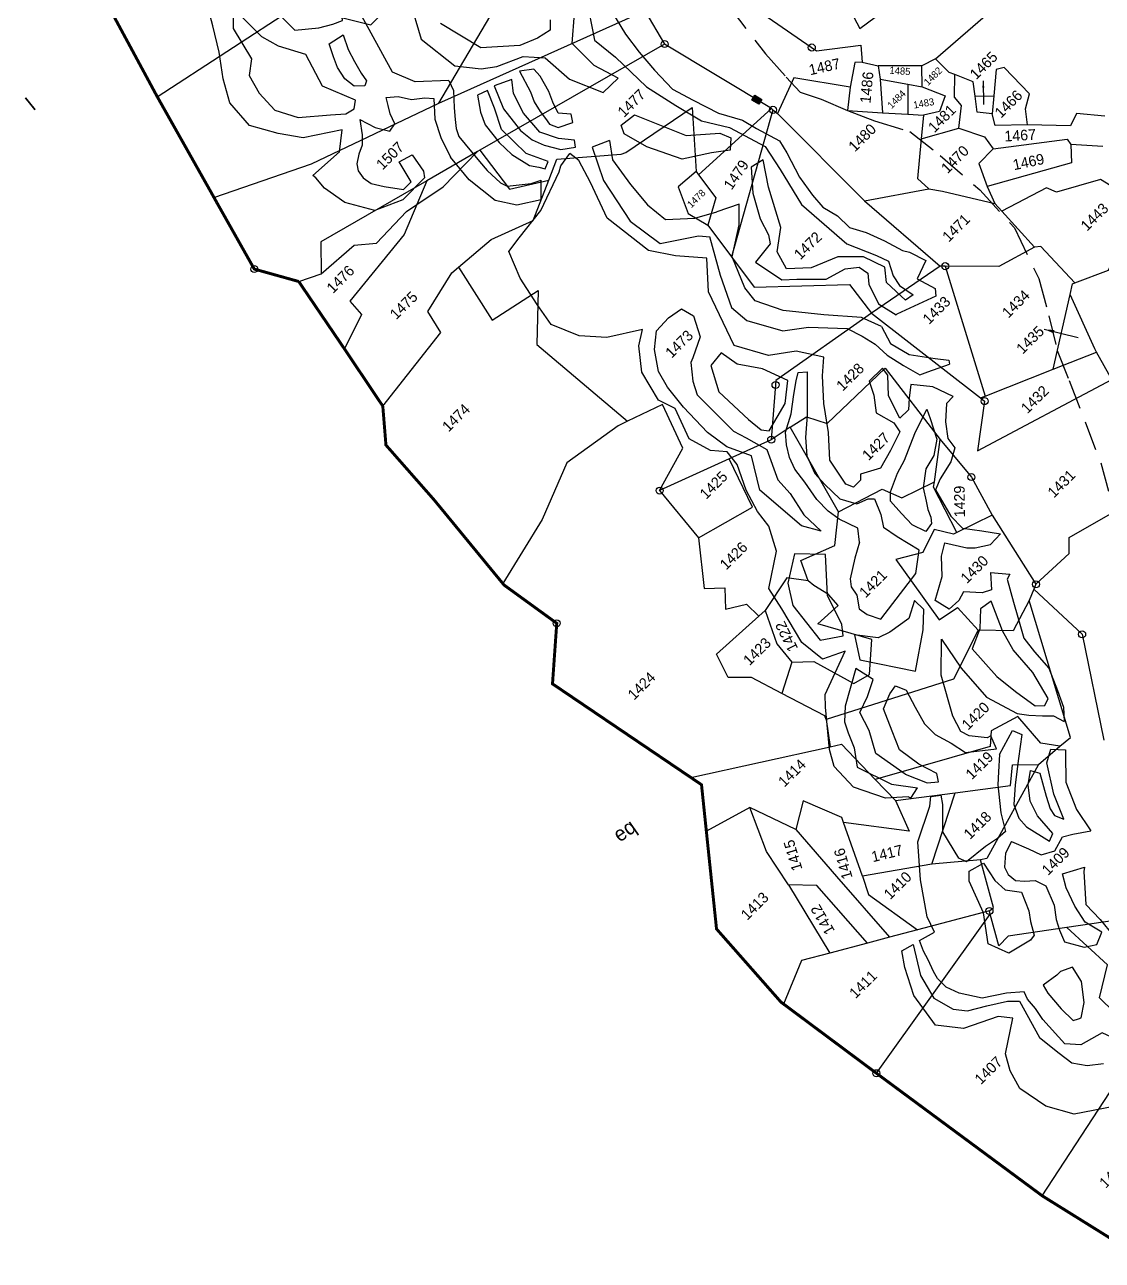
# Model space of a CAD drawing. Header units: metres. Extents: x 302352 to 308863, y 1945987 to 1951649.
# Drawn here: x 302628 to 303375, y 1946906 to 1947762 of the extents above; entities that cross this region are included whole.
import ezdxf

# ---------------------------------------------------------------- set-up
doc = ezdxf.new("R2010")
doc.units = ezdxf.units.M
doc.linetypes.add('DASHED', pattern=[0.75, 0.5, -0.25])
for name, color, linetype in [('LINE_FOOTPATH', 1, 'DASHED'), ('POLY_HATCH', 12, 'Continuous'), ('POLY_PARCEL', 6, 'Continuous'), ('SYM_ARROW', 1, 'Continuous'), ('SYM_STONE', 1, 'Continuous'), ('TEXT_MAPOUT', 7, 'Continuous'), ('TEXT_PARCEL', 7, 'Continuous'), ('V_BOUND_LINE', 7, 'Continuous')]:
    doc.layers.add(name, color=color, linetype=linetype)
doc.styles.get("Standard").update_dxf_attribs({"font": 'simplex.shx'})
doc.styles.add('TEXT_MAP', font='')
doc.styles.get('TEXT_MAP').set_extended_font_data('Kruti Dev 050')
doc.dimstyles.get("Standard").update_dxf_attribs({"dimtxt": 0.18, "dimasz": 0.18, "dimexe": 0.18, "dimexo": 0.0625, "dimgap": 0.09, "dimtad": 0, "dimtih": 1, "dimtoh": 1, "dimdec": 4, "dimzin": 0, "dimdsep": 46, "dimtxsty": 'Standard', "dimcen": 0.09, "dimadec": 0, "dimazin": 0, "dimtfac": 1, "dimtdec": 4, "dimtofl": 0, "dimtmove": 0, "dimatfit": 3, "dimfxl": 1, "dimtolj": 1, "dimtzin": 0, "dimarcsym": 0})

# ---------------------------------------------------------------- blocks, each defined once
blk = doc.blocks.new('STONE')
blk.add_circle((0, 0), 0.851)
blk = doc.blocks.new('STONESQUAREFILLED')
blk.add_hatch(color=256).paths.add_polyline_path([(0.7, -0.48), (0.7, 0.48), (-0.7, 0.48), (-0.7, -0.48)])
blk.add_lwpolyline([(-0.7, 0.48), (0.7, 0.48), (0.7, -0.48), (-0.7, -0.48)], close=True)
blk = doc.blocks.new('TEXTARROW')
blk.add_leader([(0.04, -0.01), (8.68, -0.01)], dimstyle='Standard', override={"dimtxt": 2.5, "dimasz": 2.5, "dimexe": 1.25, "dimexo": 0.625, "dimgap": 0.625, "dimtad": 1, "dimtih": 0, "dimtoh": 0, "dimzin": 8, "dimcen": 2.5, "dimtofl": 1})
blk = doc.blocks.new('WEEWWEEWWE')
at = {"layer": 'LINE_FOOTPATH', "ltscale": 10}
for points in [[(308647.44, 1947174.22), (308646.07, 1947163.85)], [(308646.07, 1947163.85), (308645.81, 1947158.57), (308645.68, 1947155.11), (308647.39, 1947151.75), (308649.17, 1947147.24), (308651.21, 1947142.79), (308654.16, 1947137.25), (308654.94, 1947130.8), (308655.59, 1947121.93), (308655.2, 1947113.19), (308652.08, 1947104.23), (308648.85, 1947098.53), (308645.68, 1947093.34), (308643.56, 1947088.32), (308637.49, 1947074.68), (308631.16, 1947063.56)]]:
    blk.add_lwpolyline(points, dxfattribs=at)
at = {"layer": 'POLY_HATCH'}
for points in [[(308590.36, 1947189.69), (308585.1, 1947189.67), (308580.46, 1947191.71), (308577.8, 1947196.26), (308577.08, 1947200.4), (308577.26, 1947202.68), (308577.2, 1947203.28), (308583.2, 1947202.97), (308586.15, 1947205.3), (308580.52, 1947208.99), (308578.07, 1947212.51), (308575.57, 1947216.9), (308575.92, 1947221.98), (308578.01, 1947225.63), (308580.67, 1947229.31), (308583.08, 1947233.21), (308585, 1947236.65)], [(308632.69, 1947187.36), (308631.64, 1947182.94), (308631.15, 1947179.16), (308630.83, 1947175.13), (308630.72, 1947170.75), (308631.85, 1947166.93), (308633.33, 1947162.34), (308635.4, 1947158.61), (308636.11, 1947155.98), (308637.37, 1947151.74)], [(308601.72, 1947173.15), (308598.15, 1947175.35), (308596.11, 1947178.5), (308595.47, 1947184.13), (308595.91, 1947189.09)], [(308594.54, 1947171.15), (308600.42, 1947171.89), (308607.25, 1947174.32)], [(308574.63, 1947057.08), (308574.44, 1947057.54), (308571.57, 1947060.08), (308569.08, 1947065.25), (308569.18, 1947070.04), (308570.65, 1947072.66), (308575.24, 1947078.24), (308576.71, 1947079.79), (308584.32, 1947082.57), (308580.63, 1947084.32), (308580.15, 1947088.79), (308581.76, 1947095.25), (308582.63, 1947099.21), (308587.97, 1947102.81), (308590.05, 1947106.71), (308590.44, 1947109.82), (308591.62, 1947113.75), (308593.62, 1947117.89), (308593.93, 1947120.63), (308592.09, 1947122.75), (308590.92, 1947126.73), (308592.87, 1947132.02), (308591.86, 1947135.05), (308593.2, 1947140.38), (308595.99, 1947143.94), (308598.4, 1947145.41), (308593.14, 1947148.76), (308589.99, 1947152.24), (308588.03, 1947156.96), (308588.71, 1947161.02), (308589.84, 1947166.23), (308591.64, 1947170.78), (308594.54, 1947171.15)], [(308637.37, 1947151.74), (308636.85, 1947149.4), (308635.45, 1947145), (308634.86, 1947141.25), (308634.67, 1947138.57), (308635.4, 1947135.76), (308635.4, 1947135.76), (308635.46, 1947132.94), (308636.83, 1947130.39), (308638.02, 1947127.18), (308639.05, 1947123.83), (308639.71, 1947122.84), (308640.64, 1947119.89), (308637.45, 1947118.7), (308638.46, 1947115.4), (308637.62, 1947114.39), (308630.74, 1947116.88), (308630.6, 1947116.89)], [(308627.46, 1947117.23), (308626.48, 1947114.13), (308627.43, 1947110.57), (308630.05, 1947107), (308631.52, 1947105.13), (308631.12, 1947104.62)], [(308627.71, 1947100.28), (308626.04, 1947100.23), (308623.73, 1947098.13), (308622.03, 1947095.89), (308621.75, 1947093.92), (308619.61, 1947092.73), (308616.32, 1947091.93), (308614.42, 1947091.21), (308613.1, 1947086.16), (308613.08, 1947083.35), (308615.12, 1947080.71), (308616.96, 1947078.1)], [(308613.25, 1947072.14), (308612.33, 1947071.89), (308610.35, 1947068.34), (308609.09, 1947066.07), (308607.29, 1947062.82), (308606.97, 1947059.87), (308606.71, 1947056.22), (308605.08, 1947052.47), (308603.82, 1947049.76), (308602.21, 1947047.98)], [(308562.38, 1947040.88), (308566.03, 1947046.13), (308570.25, 1947051.01), (308575.94, 1947053.86)], [(308598.97, 1947044.43), (308598.51, 1947043.92), (308595.12, 1947040.5), (308593.18, 1947035.94), (308592.32, 1947031.65)], [(308560.77, 1946970.3), (308560.27, 1946972.33), (308560.79, 1946976.71), (308560.85, 1946979.06), (308562.4, 1946983.32), (308561.34, 1946988.54), (308562.44, 1946991.47), (308563.91, 1946995.35), (308562.17, 1946995.79), (308556.48, 1946999.6), (308554.01, 1947003.94), (308553.03, 1947009.2), (308553.97, 1947012.47), (308555.45, 1947015.05), (308560.6, 1947018.47), (308559.01, 1947020.44), (308553.4, 1947023.14), (308550.43, 1947026.87), (308551.37, 1947033.01), (308553.69, 1947037.46), (308555.31, 1947039.82), (308557.4, 1947039.25)], [(308561.43, 1947038.16), (308562.38, 1947040.88)], [(308558.64, 1947038.92), (308561.43, 1947038.16)], [(308587.25, 1947028.05), (308586.64, 1947027.62), (308582.92, 1947023.37), (308582.84, 1947019.88), (308582.42, 1947015.25)]]:
    blk.add_lwpolyline(points, dxfattribs=at)
at = {"layer": 'POLY_HATCH', "lineweight": -2}
for points in [[(308631.35, 1947192.1), (308627.17, 1947185.92), (308627.71, 1947181.38), (308627.89, 1947174.12), (308629.16, 1947168.35), (308630.43, 1947163.45), (308632.98, 1947159.27), (308634.98, 1947152.74), (308634.07, 1947148.2), (308632.43, 1947141.48), (308633.16, 1947131.31), (308635.34, 1947126.4)], [(308604.9, 1947198.48), (308600.68, 1947202.35), (308599.09, 1947206.22), (308601.21, 1947213.43), (308602.09, 1947216.6)], [(308609.84, 1947212.91), (308606.49, 1947206.75), (308607.37, 1947199.54), (308610.19, 1947196.02), (308612.3, 1947194.43), (308616.7, 1947192.5), (308619.17, 1947189.68), (308619.52, 1947184.23), (308621.99, 1947178.6), (308625.52, 1947178.53), (308624.11, 1947182.93), (308624.11, 1947188.21), (308627.98, 1947191.55)], [(308624.28, 1947193.66), (308623.05, 1947192.43), (308620.59, 1947192.96), (308617.59, 1947194.19), (308612.66, 1947198.59), (308610.72, 1947206.33)], [(308589.54, 1947204.46), (308587.98, 1947202.3), (308586.77, 1947201.08), (308585.28, 1947200.41), (308583.86, 1947199.46), (308583.19, 1947198.45), (308582.99, 1947197.03), (308583.26, 1947195.41), (308584.47, 1947193.45), (308586.43, 1947190.82), (308588.26, 1947190.82), (308589.2, 1947194.67), (308591.63, 1947193.93), (308591.02, 1947190.62), (308590.36, 1947189.69)], [(308589.54, 1947204.46), (308590.42, 1947201.62), (308591.77, 1947199.46), (308593.25, 1947199.73), (308593.86, 1947201.49), (308594.6, 1947202.7), (308595.35, 1947203.92), (308596.9, 1947202.63), (308598.12, 1947200.68), (308599.94, 1947199.26), (308600.95, 1947198.11), (308598.59, 1947195.48), (308597.1, 1947192.58), (308595.91, 1947189.09)], [(308604.9, 1947198.48), (308604.27, 1947196.7), (308602.25, 1947194.54), (308600.96, 1947193.05), (308600.02, 1947191.83), (308599.41, 1947190.55), (308598.87, 1947185.08), (308598.73, 1947183.06), (308598.87, 1947180.02), (308599.28, 1947178.81), (308602.46, 1947176.27), (308604.08, 1947175.46)], [(308601.72, 1947173.15), (308604.08, 1947175.46)], [(308607.25, 1947174.32), (308608.13, 1947174.86), (308610.67, 1947175.27)], [(308610.97, 1947173.35), (308610.67, 1947175.27)], [(308627.71, 1947100.28), (308626.44, 1947103.86), (308624.05, 1947106.8), (308622.21, 1947105.33), (308620.74, 1947104.04), (308618.71, 1947104.04), (308620, 1947108.09), (308622.39, 1947110.67), (308622.58, 1947112.14), (308619.45, 1947112.14), (308618.34, 1947109.93), (308616.5, 1947107.54), (308617.42, 1947104.23), (308617.05, 1947102.39), (308613.74, 1947101.28), (308610.42, 1947100.36), (308607.29, 1947102.02), (308606.55, 1947101.28), (308604.9, 1947101.28), (308604.34, 1947102.57), (308605.27, 1947107.36), (308608.4, 1947110.85), (308611.34, 1947114.9), (308614.47, 1947118.39), (308616.87, 1947120.42), (308614.29, 1947124.47), (308610.42, 1947127.23), (308607.48, 1947132.56), (308610.79, 1947142.07), (308614.66, 1947146.3), (308611.16, 1947150.35), (308608.58, 1947154.21), (308607.48, 1947163.04), (308609.69, 1947169.3), (308610.97, 1947173.35)], [(308614.11, 1947173.35), (308611.53, 1947168.01), (308609.87, 1947159.92), (308610.79, 1947153.66), (308616.32, 1947149.98), (308617.6, 1947148.51)], [(308617.02, 1947172.11), (308615.07, 1947169.37), (308614.29, 1947164.29), (308613.89, 1947159.8), (308614.29, 1947155.89), (308618, 1947152.56), (308621.35, 1947150.69), (308621.35, 1947150.69)], [(308617.02, 1947172.11), (308614.11, 1947173.35)], [(308619.57, 1947171.13), (308620.25, 1947172.55), (308623.06, 1947172.18), (308626.82, 1947163.55), (308631.14, 1947159.8), (308631.89, 1947157.92), (308630.37, 1947156.49)], [(308630.37, 1947156.49), (308627.78, 1947158.43), (308623.48, 1947161.16), (308620.74, 1947166.83), (308619.57, 1947171.13)], [(308627.46, 1947117.23), (308626.16, 1947120.71), (308621.92, 1947125.52), (308617.54, 1947130.92), (308615.35, 1947135.44), (308615.64, 1947138.21), (308617.83, 1947143.46), (308622.52, 1947146.46), (308625, 1947148.94), (308621.35, 1947150.69)], [(308635.34, 1947126.4), (308636.09, 1947124.26), (308634.93, 1947121.93), (308634.49, 1947120.03), (308635.07, 1947117.26), (308633.47, 1947117.55), (308633.32, 1947121.93), (308634.93, 1947123.97), (308633.61, 1947127.76), (308630.54, 1947130.83), (308626.02, 1947132.72), (308622.95, 1947135.5), (308623.83, 1947138.7), (308627.19, 1947141.18), (308630.54, 1947147.46), (308633.17, 1947151.4), (308630.84, 1947151.98), (308627.92, 1947148.62), (308625.73, 1947144.69), (308624.85, 1947141.77), (308623.97, 1947140.46), (308620.03, 1947140.02), (308621.05, 1947134.77), (308622.95, 1947133.02), (308626.46, 1947129.51), (308629.96, 1947128.49), (308631.86, 1947127.04), (308632.15, 1947125.28), (308630.98, 1947123.83), (308629.81, 1947120.32), (308630.6, 1947116.89)], [(308617.55, 1947148.57), (308614.2, 1947142.67), (308611.72, 1947137.42), (308612.01, 1947134.06), (308615.07, 1947128.52), (308618.58, 1947125.89), (308623.09, 1947121.13), (308623.97, 1947118.36), (308624.55, 1947115.88), (308624.7, 1947113.11), (308625.43, 1947109.9), (308626.3, 1947106.84), (308627.62, 1947106.25), (308631.12, 1947104.62)], [(308599.01, 1947093.96), (308600.5, 1947095.86), (308599.36, 1947099.13), (308598.99, 1947101.4), (308598.99, 1947104.17), (308599.62, 1947107.7), (308599.99, 1947110.47), (308600.75, 1947112.48), (308601.88, 1947114.37), (308603.27, 1947116.01), (308606.17, 1947117.52), (308608.82, 1947119.54), (308610.71, 1947120.92), (308611.97, 1947121.68), (308613.1, 1947120.67), (308607.93, 1947115.51), (308605.04, 1947112.99), (308603.02, 1947110.6), (308601.88, 1947107.57), (308601.76, 1947105.05), (308601.88, 1947101.53), (308603.27, 1947098.88), (308605.29, 1947098.13), (308606.04, 1947097.37), (308604.91, 1947094.73), (308603.68, 1947092.86)], [(308599.01, 1947093.96), (308596.54, 1947092.59), (308593.52, 1947090.66), (308592.69, 1947089.57), (308592.42, 1947087.92), (308591.04, 1947086), (308591.32, 1947084.35), (308592.42, 1947082.15), (308602.05, 1947083.46), (308605.23, 1947085.88), (308604.23, 1947090.11), (308603.68, 1947092.86)], [(308611.15, 1947074.7), (308609.18, 1947072.49), (308607.7, 1947073.22), (308605.61, 1947075.56), (308604, 1947075.07), (308601.79, 1947075.19), (308601.17, 1947077.9), (308604.87, 1947079.99), (308607.21, 1947082.45), (308609.18, 1947083.68), (308611.27, 1947080.48), (308612.25, 1947079.5), (308614.47, 1947078.02)], [(308576.8, 1947060.65), (308575.76, 1947066.6), (308577.69, 1947070.17), (308578.73, 1947073.45), (308581.56, 1947074.49), (308584.24, 1947075.83), (308583.5, 1947079.25), (308577.69, 1947075.98), (308575.76, 1947074.19), (308574.86, 1947072.41), (308573.82, 1947069.88), (308571.88, 1947067.2), (308573.97, 1947061.1), (308576.65, 1947057.53)], [(308614.47, 1947078.02), (308616.96, 1947078.1)], [(308611.15, 1947074.7), (308613.25, 1947072.14)], [(308579.88, 1947055.75), (308580.67, 1947056.93), (308579.63, 1947060.21), (308579.03, 1947064.22), (308580.37, 1947067.35), (308582.01, 1947071.07), (308584.54, 1947072.11), (308586.18, 1947072.41), (308586.93, 1947070.62), (308586.03, 1947067.5), (308585.14, 1947064.37), (308585.14, 1947061.84), (308586.03, 1947058.87), (308586.63, 1947056.04), (308590.8, 1947052.77)], [(308591.66, 1947055.03), (308591, 1947055.19), (308589.05, 1947057.58), (308588.61, 1947059.1), (308589.48, 1947061.92), (308592.96, 1947068.21), (308597.3, 1947072.55), (308596.22, 1947066.69), (308595.78, 1947060.18), (308597.52, 1947054.54)], [(308576.8, 1947060.65), (308578.41, 1947056.95), (308579.88, 1947055.75)], [(308574.63, 1947057.08), (308576.65, 1947057.53)], [(308575.94, 1947053.86), (308577.22, 1947054.87), (308578.6, 1947053.83)], [(308590.8, 1947052.77), (308591.66, 1947055.03)], [(308597.52, 1947054.54), (308598.71, 1947052.93), (308600.29, 1947051.23), (308601.6, 1947049.92), (308602.21, 1947047.98)], [(308590.5, 1947051.72), (308588.27, 1947049.79), (308586.63, 1947048.3), (308584.99, 1947046.22), (308583.65, 1947044.58), (308582.01, 1947041.76), (308580.22, 1947041.9), (308577.84, 1947042.35), (308573.67, 1947042.8), (308573.22, 1947044.14), (308574.42, 1947049.2), (308577.69, 1947052.47), (308578.6, 1947053.83)], [(308590.5, 1947051.72), (308594.91, 1947053.06), (308595.56, 1947051.49), (308592.29, 1947049), (308588.74, 1947046.25), (308586.25, 1947044.02), (308585.2, 1947041.79), (308585.07, 1947039.82), (308586.12, 1947035.37), (308587.43, 1947035.89), (308587.69, 1947039.82), (308588.61, 1947042.45), (308590.32, 1947044.67), (308592.29, 1947046.12), (308593.07, 1947044.67), (308591.1, 1947041.13), (308590.06, 1947039.17), (308589.79, 1947037.86), (308590.45, 1947036.28), (308592.29, 1947040.48), (308595.17, 1947045.07), (308597.27, 1947046.25), (308598.97, 1947044.43)], [(308581.53, 1947039.82), (308579.43, 1947039.17), (308577.6, 1947037.6), (308577.2, 1947036.28), (308577.33, 1947034.71), (308578.38, 1947033.53), (308579.69, 1947032.35), (308580.35, 1947030.39), (308579.04, 1947027.11), (308577.6, 1947025.14), (308576.68, 1947023.44), (308575.89, 1947021.47), (308577.6, 1947018.46), (308579.43, 1947017.28), (308581.53, 1947018.19), (308580.74, 1947021.34), (308581.4, 1947024.49), (308582.58, 1947027.76), (308583.76, 1947029.86), (308587.25, 1947028.05), (308587.25, 1947028.05)], [(308581.53, 1947039.82), (308582.71, 1947036.94), (308583.5, 1947034.71), (308585.6, 1947033.53), (308588.22, 1947034.32), (308589.79, 1947033.4), (308592.32, 1947031.65)], [(308557.4, 1947039.25), (308554.58, 1947034.64), (308553.5, 1947030.3), (308554.46, 1947026.68), (308556.03, 1947024.75), (308558.93, 1947023.07), (308561.94, 1947021.14), (308563.39, 1947019.69), (308561.46, 1947012.94), (308561.94, 1947008.71), (308562.31, 1947006.06), (308563.87, 1947003.89), (308566.05, 1947002.2)], [(308570.15, 1947004.37), (308569.55, 1947006.06), (308565.56, 1947007.15), (308563.75, 1947009.2), (308564, 1947014.74), (308564.48, 1947016.92), (308564.6, 1947018.97), (308565.08, 1947020.29), (308562.79, 1947022.22), (308559.29, 1947024.51), (308557.12, 1947027.89), (308556.27, 1947030.18), (308556.27, 1947032.23), (308556.64, 1947033.56), (308557.36, 1947035.61), (308557.84, 1947037.18), (308558.64, 1947038.92)]]:
    blk.add_lwpolyline(points, dxfattribs=at)
for points in [[(308600.51, 1947219.96), (308599.1, 1947223.48), (308599.1, 1947228.58), (308598.75, 1947231.4), (308600.33, 1947234.04), (308605.44, 1947236.85), (308605.09, 1947238.96), (308603.5, 1947239.32), (308602.98, 1947238.44), (308601.92, 1947237.73), (308600.16, 1947236.33), (308595.4, 1947233.51), (308593.64, 1947229.99), (308592.41, 1947228.76), (308592.41, 1947225.95), (308592.41, 1947222.96), (308595.58, 1947220.32), (308597.69, 1947219.08), (308599.28, 1947218.38)], [(308591.34, 1947207.28), (308589.06, 1947212.91), (308590.82, 1947218.71), (308588.53, 1947222.93), (308587.65, 1947226.1), (308587.65, 1947231.2), (308587.12, 1947232.43), (308585.18, 1947230.5), (308583.77, 1947224.69), (308581.48, 1947222.93), (308580.6, 1947219.59), (308580.43, 1947215.72), (308582.36, 1947212.03), (308586.59, 1947208.51), (308588.53, 1947206.75), (308590.11, 1947206.4)], [(308594.13, 1947207.87), (308592.85, 1947209.09), (308592.58, 1947211.11), (308593.05, 1947213.34), (308593.86, 1947215.1), (308594.88, 1947217.19), (308597.65, 1947216.58), (308596.5, 1947214.22), (308595.82, 1947212.06), (308595.21, 1947209.83), (308594.94, 1947208.28)], [(308606.58, 1947193.31), (308604.9, 1947190.88), (308603.95, 1947188.78), (308603.54, 1947185), (308603.61, 1947182.03), (308604.42, 1947178.66), (308605.37, 1947177.31), (308605.91, 1947176.36), (308607.12, 1947176.9), (308605.44, 1947180.48), (308605.37, 1947186.28), (308607.06, 1947189.73), (308608.34, 1947192.63)], [(308609.69, 1947192.43), (308608.07, 1947188.58), (308607.53, 1947183.92), (308607.8, 1947181.42), (308608.61, 1947179.33), (308610.1, 1947176.83), (308612.12, 1947175.35), (308612.87, 1947176.29), (308611.11, 1947178.39), (308609.62, 1947181.42), (308609.96, 1947185.61), (308611.11, 1947189.19), (308612.6, 1947191.08)], [(308614.49, 1947191.15), (308613.34, 1947187.36), (308612.6, 1947185.74), (308612.12, 1947183.85), (308611.92, 1947182.37), (308611.78, 1947181.22), (308612.39, 1947179.8), (308614.76, 1947178.66), (308615.57, 1947179.8), (308614.08, 1947181.49), (308614.76, 1947183.45), (308615.57, 1947185.2), (308616.38, 1947188.11), (308616.44, 1947189.66)], [(308595.75, 1947099.88), (308594.04, 1947102.83), (308593.27, 1947112.13), (308596.37, 1947117.24), (308594.51, 1947121.27), (308593.89, 1947125.3), (308594.04, 1947131.19), (308594.51, 1947135.53), (308595.29, 1947138.48), (308597.46, 1947141.58), (308599.94, 1947143.59), (308602.89, 1947143.75), (308605.53, 1947143.28), (308606.15, 1947140.96), (308604.44, 1947137.7), (308601.03, 1947136), (308600.25, 1947135.69), (308598.23, 1947133.21), (308597.15, 1947131.04), (308597.15, 1947127.32), (308597.15, 1947122.36), (308597.92, 1947120.03), (308599.01, 1947116.16), (308596.68, 1947111.2), (308596.53, 1947108.1), (308595.6, 1947103.91)], [(308602.31, 1947132.95), (308600.11, 1947128.83), (308600.39, 1947121.96), (308600.66, 1947119.22), (308601.49, 1947118.12), (308606.71, 1947119.49), (308609.73, 1947121.96), (308608.08, 1947126.36), (308605.61, 1947129.93), (308605.06, 1947133.22)], [(308608.3, 1947087.33), (308607.44, 1947089.74), (308607.5, 1947092.37), (308607.66, 1947095.22), (308608.79, 1947096.29), (308611.85, 1947097.69), (308614.27, 1947098.44), (308615.93, 1947099.19), (308618.67, 1947100.43), (308623.02, 1947101.88), (308622.32, 1947100.37), (308620.6, 1947097.1), (308618.35, 1947095.49), (308615.77, 1947094.84), (308613.19, 1947092.91), (308611.96, 1947090.92), (308611.15, 1947089.74), (308610.56, 1947088.45), (308609.91, 1947087.59)], [(308589.85, 1947100.33), (308585.54, 1947097.58), (308583.47, 1947094.31), (308582.61, 1947086.9), (308585.88, 1947084.66), (308587.09, 1947086.21), (308588.81, 1947091.38), (308593.47, 1947096.55)], [(308598.7, 1947080.38), (308595.87, 1947078.91), (308591.93, 1947079.52), (308589.83, 1947080.26), (308587.37, 1947083.46), (308585.03, 1947079.77), (308590.33, 1947071.77), (308596.24, 1947075.83), (308598.7, 1947078.17)], [(308605.61, 1947071.5), (308603.14, 1947069.16), (308599.82, 1947067.69), (308599.45, 1947061.42), (308599.94, 1947057.36), (308600.56, 1947053.3), (308601.79, 1947052.19), (308603.02, 1947052.68), (308604.25, 1947057.6), (308604.62, 1947062.65), (308605.61, 1947066.21), (308607.82, 1947071.13)], [(308572.02, 1947025.72), (308567.85, 1947026.77), (308566.51, 1947030.34), (308569.64, 1947034.65), (308571.72, 1947040.16), (308572.91, 1947041.35), (308575.59, 1947040.6), (308574.85, 1947037.18), (308575, 1947034.8), (308576.64, 1947032.57), (308575.3, 1947029.44), (308574.25, 1947027.96), (308573.06, 1947025.87)], [(308568.18, 1947018.81), (308567.75, 1947017.29), (308567.53, 1947013.81), (308567.53, 1947010.99), (308568.4, 1947010.56), (308568.84, 1947010.34), (308571.01, 1947011.86), (308573.18, 1947014.68), (308573.83, 1947017.5), (308571.88, 1947018.37), (308571.01, 1947018.37)]]:
    blk.add_lwpolyline(points, close=True, dxfattribs=at)
at = {"layer": 'POLY_PARCEL'}
for points in [[(308567.93, 1947231.36), (308595.49, 1947225.63), (308602.18, 1947214.51), (308641.03, 1947214.96), (308639.35, 1947221.54)], [(308562.71, 1947212.5), (308578.42, 1947204.87), (308600.98, 1947196.92)], [(308600.98, 1947196.92), (308642.3, 1947207.74), (308636.74, 1947183.42)], [(308600.98, 1947196.92), (308601.49, 1947196.75), (308636.74, 1947183.42)], [(308662.11, 1947195.61), (308652.57, 1947194.69), (308653.74, 1947189.38), (308646.61, 1947190.51), (308652.59, 1947158.15), (308658.6, 1947153.51), (308656.71, 1947151.32)], [(308590.28, 1947189.06), (308570.26, 1947194.4), (308566.45, 1947190.53)], [(308562.84, 1947192.27), (308566.45, 1947190.53)], [(308566.45, 1947190.53), (308573.83, 1947190.03), (308576.76, 1947187.59), (308584.14, 1947187.8), (308586.23, 1947187.41)], [(308590.28, 1947189.06), (308586.23, 1947187.41)], [(308599.85, 1947186.5), (308590.28, 1947189.06)], [(308586.23, 1947187.41), (308581.11, 1947185.32), (308566.66, 1947183.81), (308566.43, 1947180.78), (308560.28, 1947178.71)], [(308586.23, 1947187.41), (308591.49, 1947186.41), (308599.85, 1947186.5)], [(308600.29, 1947186.39), (308599.19, 1947178.17), (308604.99, 1947174.56)], [(308600.29, 1947186.39), (308599.85, 1947186.5)], [(308635.15, 1947177.08), (308600.29, 1947186.39)], [(308636.74, 1947183.42), (308635.15, 1947177.08)], [(308604.99, 1947174.56), (308608.45, 1947176.11), (308616.76, 1947169.03)], [(308640.27, 1947156.57), (308635.15, 1947177.08)], [(308558.05, 1947167.26), (308573.84, 1947169.17), (308574.74, 1947173.24), (308582.25, 1947175.04), (308583.73, 1947174.91)], [(308583.73, 1947174.91), (308581.43, 1947164.51), (308590.52, 1947162.56), (308583.92, 1947156.27), (308585.63, 1947136.19)], [(308583.73, 1947174.91), (308590.97, 1947174.32), (308598.3, 1947171.57), (308604.99, 1947174.56)], [(308616.76, 1947169.03), (308617.54, 1947168.66), (308630.88, 1947166.2), (308623.69, 1947158.01)], [(308623.69, 1947158.01), (308619.73, 1947158.32), (308617.76, 1947153.91), (308618.72, 1947150.15)], [(308623.59, 1947157.32), (308622.92, 1947152.5), (308618.72, 1947150.15)], [(308623.69, 1947158.01), (308623.59, 1947157.32)], [(308623.59, 1947157.32), (308640.27, 1947156.57)], [(308646.61, 1947157.59), (308640.43, 1947155.23)], [(308652.3, 1947149.76), (308646.61, 1947157.59)], [(308661.37, 1947158.66), (308660.48, 1947155.63), (308663.64, 1947155.17)], [(308640.31, 1947156.23), (308617.77, 1947143.55)], [(308640.27, 1947156.57), (308640.31, 1947156.23)], [(308640.31, 1947156.23), (308640.43, 1947155.23)], [(308640.43, 1947155.23), (308640.45, 1947134.36)], [(308656.71, 1947151.32), (308655.79, 1947152.16), (308652.3, 1947149.76)], [(308656.71, 1947151.32), (308658.2, 1947148.99)], [(308618.72, 1947150.15), (308617.77, 1947143.55)], [(308652.3, 1947149.76), (308649.17, 1947147.24)], [(308658.2, 1947148.99), (308656.87, 1947147.11)], [(308663.45, 1947143.75), (308658.2, 1947148.99)], [(308649.17, 1947147.24), (308653.14, 1947142.79)], [(308656.87, 1947147.11), (308653.14, 1947142.79)], [(308656.87, 1947147.11), (308659.56, 1947143.21)], [(308665.92, 1947142.95), (308678.71, 1947142.06), (308700.56, 1947144.39)], [(308617.77, 1947143.55), (308616.86, 1947137.21), (308628.62, 1947126.09), (308627.86, 1947120.02)], [(308653.14, 1947142.79), (308655.99, 1947139.59)], [(308659.56, 1947143.21), (308655.99, 1947139.59)], [(308659.56, 1947143.21), (308660.97, 1947141.18)], [(308660.97, 1947141.18), (308663.45, 1947143.75)], [(308665.92, 1947142.95), (308663.45, 1947143.75)], [(308666.36, 1947138.74), (308665.94, 1947139.67), (308665.92, 1947142.95)], [(308660.97, 1947141.18), (308662.63, 1947137.35), (308660.11, 1947136.14), (308657.74, 1947137.63)], [(308585.63, 1947136.19), (308583.96, 1947136.77), (308573.35, 1947138.45), (308563.66, 1947134.58), (308551.26, 1947131.58)], [(308655.99, 1947139.59), (308657.74, 1947137.63)], [(308660.45, 1947131.84), (308663.49, 1947134.23), (308663.59, 1947136.07), (308666.36, 1947138.74)], [(308666.22, 1947133.72), (308667.73, 1947135.68), (308666.36, 1947138.74)], [(308581.19, 1947124.04), (308589.06, 1947126.35), (308591.83, 1947134.03), (308585.63, 1947136.19)], [(308657.74, 1947137.63), (308654.64, 1947135.03)], [(308640.45, 1947134.36), (308641.73, 1947117.47)], [(308640.45, 1947134.36), (308649.58, 1947128.1)], [(308654.64, 1947135.03), (308649.48, 1947130.72), (308649.58, 1947128.1)], [(308654.64, 1947135.03), (308660.45, 1947131.84)], [(308669.07, 1947124.04), (308670.77, 1947126.18), (308673.03, 1947127.48), (308673.13, 1947133.71), (308671.93, 1947134.39), (308668.5, 1947131.53)], [(308660.45, 1947131.84), (308662.49, 1947127.73), (308662.1, 1947125.21)], [(308666.17, 1947129.59), (308664.55, 1947131.56), (308666.22, 1947133.72)], [(308666.22, 1947133.72), (308668.5, 1947131.53)], [(308668.5, 1947131.53), (308666.17, 1947129.59)], [(308649.58, 1947128.1), (308650.97, 1947126.23), (308655.77, 1947118.5)], [(308669.07, 1947124.04), (308665.1, 1947127.82), (308666.17, 1947129.59)], [(308581.19, 1947124.04), (308580.21, 1947113.7)], [(308593.36, 1947119.53), (308581.19, 1947124.04)], [(308627.86, 1947120.02), (308608.28, 1947123.38), (308600.68, 1947116.82)], [(308662.1, 1947125.21), (308658.64, 1947125.18), (308656.85, 1947121.45)], [(308662.1, 1947125.21), (308672.16, 1947117.56), (308671.95, 1947116.51)], [(308674.14, 1947118.75), (308669.07, 1947124.04)], [(308656.85, 1947121.45), (308655.77, 1947118.5)], [(308671.95, 1947116.51), (308669.85, 1947114.22), (308656.85, 1947121.45)], [(308580.21, 1947113.7), (308590.39, 1947110.93), (308593.36, 1947119.53)], [(308600.68, 1947116.82), (308593.36, 1947119.53)], [(308627.86, 1947120.02), (308630.81, 1947096.83)], [(308641.73, 1947117.47), (308627.86, 1947120.02)], [(308679.41, 1947115.79), (308676.33, 1947119.55), (308674.14, 1947118.75)], [(308642.32, 1947116.87), (308641.73, 1947117.47)], [(308655.77, 1947118.5), (308655.69, 1947116.71)], [(308600.12, 1947100.1), (308604.44, 1947116.07)], [(308604.44, 1947116.07), (308600.68, 1947116.82)], [(308604.44, 1947116.07), (308607.65, 1947115.35), (308609.34, 1947112.09), (308622.93, 1947111.82), (308620.99, 1947096.64)], [(308642.32, 1947116.87), (308631.57, 1947096.5)], [(308655.3, 1947108.51), (308648.72, 1947110.46), (308642.32, 1947116.87)], [(308655.69, 1947116.71), (308655.3, 1947108.51)], [(308676.89, 1947096.28), (308673.81, 1947098.36), (308671.33, 1947108.71), (308664.5, 1947112.49), (308663.85, 1947114.19), (308655.69, 1947116.71)], [(308675.54, 1947112.41), (308671.95, 1947116.51)], [(308580.21, 1947113.7), (308574.86, 1947106.94), (308577.39, 1947104.56), (308574.96, 1947101.94), (308578.07, 1947100.01), (308578.1, 1947097.1)], [(308655.88, 1947099.36), (308656.14, 1947107.84), (308655.3, 1947108.51)], [(308588.28, 1947095.44), (308586.02, 1947098.36), (308579.54, 1947097.02)], [(308588.28, 1947095.44), (308589.83, 1947098.76), (308595.65, 1947096.5), (308600.12, 1947100.1)], [(308600.12, 1947100.1), (308608.09, 1947097.65), (308609.42, 1947094.23), (308615.25, 1947092.27)], [(308642.94, 1947091.61), (308653.92, 1947098.56)], [(308650.23, 1947088.47), (308650.4, 1947089.07), (308653.92, 1947098.56)], [(308653.92, 1947098.56), (308655.46, 1947099.54), (308655.88, 1947099.36)], [(308655.88, 1947099.36), (308661.45, 1947096.9), (308665.12, 1947098.19)], [(308571.64, 1947085.04), (308569.88, 1947090.61), (308567.12, 1947093.41), (308568.48, 1947097.59), (308578.1, 1947097.1)], [(308579.54, 1947097.02), (308576.93, 1947091.63), (308576.59, 1947087.63)], [(308578.1, 1947097.1), (308579.54, 1947097.02)], [(308615.25, 1947092.27), (308620.99, 1947096.64)], [(308620.99, 1947096.64), (308620.25, 1947088.42), (308618.22, 1947081.34)], [(308630.81, 1947096.83), (308630.92, 1947095.96), (308624.14, 1947090.83), (308648.77, 1947083.36)], [(308630.81, 1947096.83), (308631.57, 1947096.5)], [(308631.57, 1947096.5), (308642.94, 1947091.61)], [(308576.59, 1947087.63), (308579.29, 1947085.09), (308581.48, 1947077.67), (308584.43, 1947076.85), (308588.91, 1947080.78), (308584.27, 1947089.16), (308588.94, 1947088.9), (308589.04, 1947091.38), (308588.37, 1947094.23), (308588.28, 1947095.44)], [(308611.9, 1947083.48), (308614.5, 1947091.7), (308615.25, 1947092.27)], [(308642.94, 1947091.61), (308650.23, 1947088.47)], [(308648.77, 1947083.36), (308650.23, 1947088.47)], [(308550.66, 1947085.87), (308571.06, 1947072.9)], [(308576.59, 1947087.63), (308571.64, 1947085.04)], [(308611.9, 1947083.48), (308611.28, 1947083.69), (308609.52, 1947086.53), (308605.4, 1947085.16), (308601.35, 1947087.54), (308599.36, 1947075.12), (308603.02, 1947074.41), (308602.79, 1947069.23)], [(308573.85, 1947076.65), (308574.11, 1947077.23), (308571.64, 1947085.04)], [(308618.22, 1947081.34), (308611.9, 1947083.48)], [(308618.22, 1947081.34), (308615.19, 1947067.82)], [(308554.19, 1947075.2), (308546.1, 1947077.53)], [(308573.85, 1947076.65), (308571.06, 1947072.9)], [(308602.79, 1947069.23), (308593.96, 1947066.31), (308573.85, 1947076.65)], [(308549.57, 1947061.3), (308550.91, 1947067.94), (308554.19, 1947075.2)], [(308557.05, 1947067.07), (308554.19, 1947075.2)], [(308571.06, 1947072.9), (308572.74, 1947071.83), (308572.58, 1947063.58)], [(308563.62, 1947062.19), (308564.01, 1947063.01), (308561.34, 1947069.61), (308557.05, 1947067.07)], [(308612.42, 1947066.69), (308606.89, 1947064.98), (308602.79, 1947069.23)], [(308615.19, 1947067.82), (308622.84, 1947067.54), (308624.77, 1947069.49), (308634.33, 1947066.92), (308645.76, 1947067.17)], [(308557.05, 1947067.07), (308556.35, 1947056.54), (308555.43, 1947042.92)], [(308614.38, 1947067.49), (308614.76, 1947056.3), (308604.75, 1947040.99)], [(308614.38, 1947067.49), (308612.42, 1947066.69)], [(308615.19, 1947067.82), (308614.38, 1947067.49)], [(308598.71, 1947045.5), (308601.05, 1947045.31), (308612.42, 1947066.69)], [(308572.58, 1947063.58), (308572.49, 1947058.63)], [(308598.71, 1947045.5), (308596.81, 1947048.14), (308597.2, 1947054.12), (308592.31, 1947055.56), (308590.29, 1947053.82), (308572.58, 1947063.58)], [(308549.57, 1947061.3), (308546.4, 1947048.14)], [(308552.09, 1947044.85), (308552.92, 1947057.81), (308549.57, 1947061.3)], [(308559.49, 1947053.49), (308563.62, 1947062.19)], [(308572.49, 1947058.63), (308570.45, 1947053.3), (308563.62, 1947062.19)], [(308572.49, 1947058.63), (308580.58, 1947052.45)], [(308559.49, 1947053.49), (308558.03, 1947050.57), (308559.65, 1947040.47)], [(308569.25, 1947046.64), (308559.49, 1947053.49)], [(308569.25, 1947046.64), (308580.58, 1947052.45)], [(308580.58, 1947052.45), (308588.09, 1947046.7), (308590.79, 1947048.93), (308593.96, 1947045.88)], [(308546.4, 1947048.14), (308542.09, 1947050.64), (308534.73, 1947047.54)], [(308552.09, 1947044.85), (308546.4, 1947048.14)], [(308575.63, 1947041.37), (308569.25, 1947046.64)], [(308555.43, 1947042.92), (308552.09, 1947044.85)], [(308593.96, 1947045.88), (308576.55, 1947040.74), (308575.63, 1947041.37)], [(308593.96, 1947045.88), (308598.71, 1947045.5)], [(308559.65, 1947040.47), (308555.43, 1947042.92)], [(308570.58, 1947034.14), (308559.65, 1947040.47)], [(308570.58, 1947034.14), (308571.5, 1947034.08), (308575.63, 1947041.37)], [(308537.61, 1947028.15), (308570.3, 1947033.65)], [(308577.89, 1947022.91), (308569.79, 1947028.87), (308567.53, 1947028.81), (308570.3, 1947033.65)], [(308570.3, 1947033.65), (308570.58, 1947034.14)], [(308573.56, 1947000.1), (308573.44, 1947010.56), (308578.32, 1947013.56), (308577.89, 1947022.91)], [(308588.21, 1947015.3), (308577.89, 1947022.91)], [(308542.88, 1946993.6), (308573.56, 1947000.1)]]:
    blk.add_lwpolyline(points, dxfattribs=at)
at = {"layer": 'V_BOUND_LINE', "const_width": 0.5}
for points in [[(308574.81, 1947254.56), (308567.96, 1947231.47), (308567.93, 1947231.36)], [(308567.93, 1947231.36), (308562.98, 1947213.47)], [(308562.98, 1947213.47), (308562.71, 1947212.5)], [(308562.44, 1947211.55), (308558.99, 1947199.07), (308562.84, 1947192.27)], [(308562.71, 1947212.5), (308562.44, 1947211.55)], [(308560.28, 1947178.71), (308562.84, 1947192.27)], [(308560.28, 1947178.71), (308558.05, 1947167.26)], [(308558.05, 1947167.26), (308553.77, 1947162.2), (308553.01, 1947149.92), (308551.26, 1947131.58)], [(308551.26, 1947131.58), (308551.23, 1947131.28), (308552.99, 1947120.39), (308545.24, 1947113.62), (308550.66, 1947085.87)], [(308550.66, 1947085.87), (308551.08, 1947083.7), (308546.1, 1947077.53)], [(308546.1, 1947077.53), (308535.65, 1947064.58), (308534.65, 1947048.09), (308534.73, 1947047.54)], [(308534.73, 1947047.54), (308537.61, 1947028.15)], [(308537.61, 1947028.15), (308542.88, 1946993.6)], [(308542.88, 1946993.6), (308547.49, 1946973.97)]]:
    blk.add_lwpolyline(points, dxfattribs=at)
at = {"layer": 'SYM_ARROW'}
for p, xscale, yscale, zscale, rotation in [((308669.02, 1947134.6), 0.4636374652043497, 0.4636374652043497, 0.4636374652043497, 226.1041166765814), ((308646.66, 1947097.48), 0.6813258688357295, 0.6813258688357295, 0.6813258688357295, 301.4667626486989)]:
    blk.add_blockref('TEXTARROW', p, dxfattribs=dict(at, xscale=xscale, yscale=yscale, zscale=zscale, rotation=rotation))
at = {"layer": 'SYM_STONE', "xscale": 0.7, "yscale": 0.7, "zscale": 0.7}
for p in [(308558.99, 1947199.07), (308635.15, 1947177.08), (308652.42, 1947159.08), (308640.31, 1947156.23), (308581.19, 1947124.04), (308607.74, 1947122.88), (308552.99, 1947120.39), (308600.68, 1947116.82), (308642.32, 1947116.87), (308630.92, 1947095.96), (308620.25, 1947088.42), (308615.19, 1947067.82), (308614.76, 1947056.3), (308570.58, 1947034.14), (308537.61, 1947028.15)]:
    blk.add_blockref('STONE', p, dxfattribs=at)
at = {"layer": 'SYM_STONE', "rotation": 104.0075719532675}
blk.add_blockref('STONESQUAREFILLED', (308639.57, 1947159.38), dxfattribs=at)
at = {"layer": 'TEXT_MAPOUT', "style": 'TEXT_MAP'}
for s, rotation, p in [('l', 354.0617, (308551.33, 1947244.42)), ('eq', 350.0063, (308534.33, 1947086.51))]:
    blk.add_text(s, height=2.5, rotation=rotation, dxfattribs=at).set_placement(p)
at = {"layer": 'TEXT_PARCEL', "style": 'TEXT_MAP'}
for s, height, p in [('1507', 1.8, (308586.16, 1947195.58)), ('1476', 1.8, (308565.45, 1947186.67)), ('1475', 1.8, (308569.92, 1947175.96)), ('1477', 1.8, (308621.44, 1947173.05)), ('1474', 1.8, (308562.77, 1947156.21)), ('1478', 1.2, (308618.71, 1947154.14)), ('1480', 1.8, (308645.03, 1947141.33)), ('1484', 1.2, (308654.62, 1947142.14)), ('1473', 1.8, (308598.39, 1947138.42)), ('1482', 1.2, (308661.75, 1947140.56)), ('1472', 1.8, (308625.59, 1947134.86)), ('1481', 1.8, (308656.89, 1947134.11)), ('1465', 1.8, (308668.24, 1947135.51)), ('1466', 1.8, (308666.63, 1947127.92)), ('1470', 1.8, (308653.57, 1947127.65)), ('1425', 1.8, (308585.66, 1947117.36)), ('1471', 1.8, (308645.53, 1947119.28)), ('1428', 1.8, (308614.98, 1947114.04)), ('1433', 1.8, (308633.34, 1947111.74)), ('1426', 1.8, (308579.62, 1947106.48)), ('1434', 1.8, (308643.63, 1947103.02)), ('1443', 1.8, (308663.45, 1947104.06)), ('1424', 1.8, (308553.02, 1947101.84)), ('1427', 1.8, (308609.78, 1947102.61)), ('1435', 1.8, (308641.04, 1947096.99)), ('1423', 1.8, (308571, 1947092.18)), ('1432', 1.8, (308634.48, 1947089.27)), ('1421', 1.8, (308593.04, 1947086.47)), ('1430', 1.8, (308606.92, 1947076.08)), ('1431', 1.8, (308627.61, 1947075.98)), ('1414', 1.8, (308560.69, 1947073.42)), ('1413', 1.8, (308540.31, 1947061.89)), ('1420', 1.8, (308589.54, 1947058.33)), ('1419', 1.8, (308584.08, 1947051.92)), ('1410', 1.8, (308559.92, 1947047.28)), ('1418', 1.8, (308576.7, 1947044.97)), ('1411', 1.8, (308543.96, 1947039.52)), ('1409', 1.8, (308581.8, 1947031.32)), ('1407', 1.8, (308548.73, 1947014.21)), ('1406', 1.8, (308551.32, 1946986.86))]:
    blk.add_text(s, height=height, dxfattribs=at).set_placement(p)
for s, height, rotation, p in [('1487', 1.8, 327.8851, (308648.91, 1947155.93)), ('1479', 1.8, 10.7689, (308625.67, 1947151.46)), ('1486', 1.8, 39.6036, (308652.75, 1947145.33)), ('1485', 1.2, 311.0293, (308658.59, 1947146.7)), ('1483', 1.2, 325.3433, (308657.38, 1947139.53)), ('1467', 1.8, 318.5907, (308664.35, 1947124.74)), ('1469', 1.8, 326.9533, (308662.05, 1947120.17)), ('1422', 1.8, 71.5564, (308579, 1947088.51)), ('1429', 1.8, 45.889, (308614.69, 1947084.35)), ('1415', 1.8, 61.8934, (308553.14, 1947061.5)), ('1416', 1.8, 61.2713, (308558.15, 1947054.5)), ('1412', 1.8, 75.271, (308549.68, 1947050.2)), ('1417', 1.8, 328.7085, (308562.4, 1947053.92))]:
    blk.add_text(s, height=height, rotation=rotation, dxfattribs=at).set_placement(p)
blk = doc.blocks.new('fffgfhggfsdsf')
at = {"xscale": 4.089385853194386, "yscale": 4.089385853194386, "zscale": 4.089385853194386, "rotation": 44.8498280447801}
blk.add_blockref('WEEWWEEWWE', (5024019.81, -4587627.44), dxfattribs=at)

msp = doc.modelspace()

# ---------------------------------------------------------------- block references
msp.add_blockref('fffgfhggfsdsf', (0, 0))

doc.saveas('drawing.dxf')
